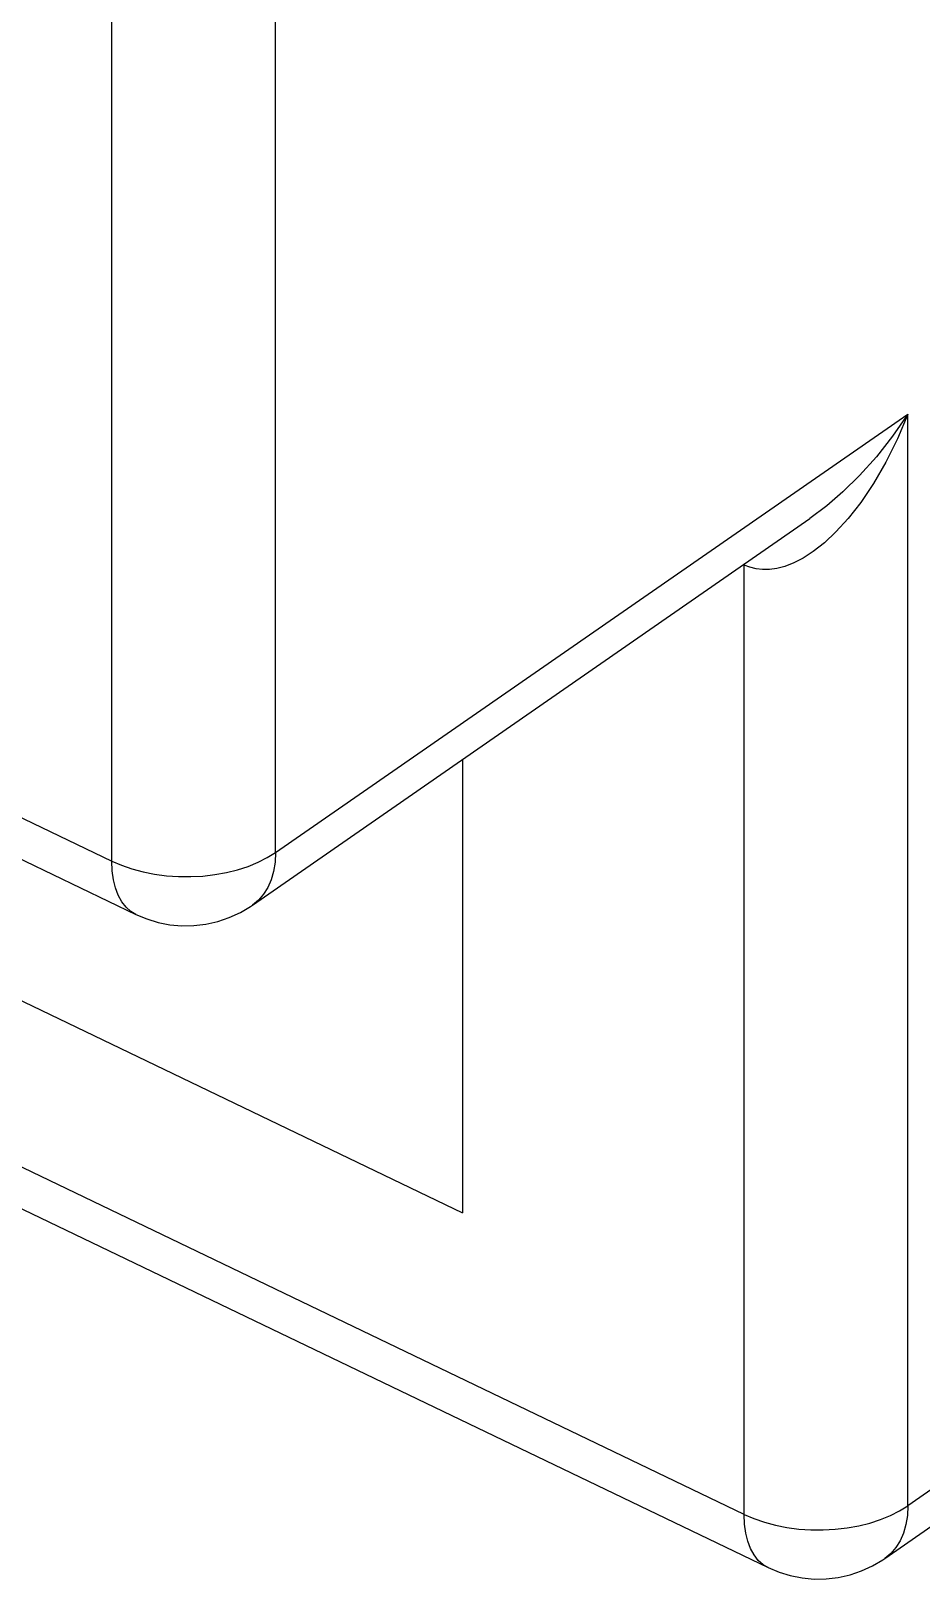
# Model space of a CAD drawing. Extents: x 0 to 420, y 0 to 297.
# Drawn here: x 203.96 to 211.61, y 110.94 to 124.26 of the extents above; entities that cross this region are included whole.
import ezdxf

# ---------------------------------------------------------------- set-up
doc = ezdxf.new("R2010")
doc.units = 0
doc.header["$LTSCALE"] = 23.1
doc.layers.add('40000_ISO', color=7, linetype='CONTINUOUS')

msp = doc.modelspace()

# ---------------------------------------------------------------- linework, layer by layer
at = {"layer": '40000_ISO', "color": 7, "linetype": 'CONTINUOUS'}
for p, q in [((204.65, 117.116), (204.65, 152.225)), ((206.059, 117.19), (206.059, 152.3)), ((151.239, 142.789), (204.65, 117.116)), ((151.446, 142.332), (204.857, 116.658)), ((210.089, 111.497), (156.678, 137.171)), ((156.884, 136.713), (210.296, 111.04)), ((191.53, 121.847), (207.668, 114.09)), ((206.059, 117.19), (211.497, 120.961)), ((211.497, 120.961), (211.366, 120.772)), ((211.497, 120.961), (211.408, 120.747)), ((211.497, 111.572), (211.497, 120.961)), ((211.366, 120.772), (211.226, 120.594)), ((211.408, 120.747), (211.308, 120.546)), ((211.226, 120.594), (211.082, 120.433)), ((211.308, 120.546), (211.202, 120.363)), ((211.082, 120.433), (210.938, 120.292)), ((211.202, 120.363), (211.093, 120.201)), ((210.938, 120.292), (210.799, 120.171)), ((210.799, 120.171), (210.655, 120.062)), ((211.093, 120.201), (210.984, 120.063)), ((205.86, 116.738), (210.655, 120.063)), ((210.984, 120.063), (210.879, 119.947)), ((210.779, 119.853), (210.684, 119.779)), ((210.879, 119.947), (210.779, 119.853)), ((210.596, 119.722), (210.515, 119.68)), ((210.684, 119.779), (210.596, 119.722)), ((210.089, 119.662), (210.082, 119.666)), ((210.089, 119.67), (210.089, 119.662)), ((210.138, 119.643), (210.089, 119.662)), ((210.089, 111.497), (210.089, 119.662)), ((210.191, 119.629), (210.138, 119.643)), ((210.247, 119.623), (210.191, 119.629)), ((210.306, 119.623), (210.247, 119.623)), ((210.371, 119.632), (210.306, 119.623)), ((210.44, 119.651), (210.371, 119.632)), ((210.515, 119.68), (210.44, 119.651)), ((222.567, 119.248), (211.497, 111.572)), ((211.299, 111.119), (221.724, 118.349)), ((207.668, 117.992), (207.668, 114.09)), ((205.988, 117.146), (206.059, 117.19)), ((206.059, 117.19), (206.055, 117.107)), ((204.65, 117.116), (204.734, 117.08)), ((204.654, 117.033), (204.65, 117.116)), ((204.664, 116.956), (204.654, 117.033)), ((204.734, 117.08), (204.824, 117.049)), ((204.824, 117.049), (204.919, 117.023)), ((205.636, 117.018), (205.732, 117.041)), ((205.732, 117.041), (205.823, 117.071)), ((205.823, 117.071), (205.909, 117.106)), ((205.909, 117.106), (205.988, 117.146)), ((206.042, 117.028), (206.021, 116.956)), ((206.055, 117.107), (206.042, 117.028)), ((204.682, 116.885), (204.664, 116.956)), ((204.919, 117.023), (205.018, 117.004)), ((205.018, 117.004), (205.12, 116.99)), ((205.12, 116.99), (205.224, 116.983)), ((205.224, 116.983), (205.329, 116.983)), ((205.329, 116.983), (205.433, 116.988)), ((205.433, 116.988), (205.536, 117)), ((205.536, 117), (205.636, 117.018)), ((206.021, 116.956), (205.992, 116.89)), ((204.706, 116.822), (204.682, 116.885)), ((204.736, 116.767), (204.706, 116.822)), ((204.773, 116.721), (204.736, 116.767)), ((205.912, 116.781), (205.86, 116.738)), ((205.956, 116.831), (205.912, 116.781)), ((205.992, 116.89), (205.956, 116.831)), ((204.815, 116.683), (204.773, 116.721)), ((204.857, 116.658), (204.815, 116.683)), ((204.857, 116.658), (204.951, 116.619)), ((205.562, 116.597), (205.66, 116.63)), ((205.66, 116.63), (205.756, 116.674)), ((205.756, 116.674), (205.844, 116.727)), ((205.844, 116.727), (205.86, 116.738)), ((204.951, 116.619), (205.048, 116.589)), ((205.048, 116.589), (205.15, 116.569)), ((205.15, 116.569), (205.252, 116.56)), ((205.252, 116.56), (205.357, 116.562)), ((205.357, 116.562), (205.46, 116.574)), ((205.46, 116.574), (205.562, 116.597)), ((211.426, 111.527), (211.497, 111.572)), ((211.497, 111.572), (211.493, 111.488)), ((210.089, 111.497), (210.173, 111.461)), ((210.093, 111.414), (210.089, 111.497)), ((210.173, 111.461), (210.263, 111.43)), ((211.171, 111.423), (211.262, 111.453)), ((211.262, 111.453), (211.348, 111.487)), ((211.348, 111.487), (211.426, 111.527)), ((211.493, 111.488), (211.481, 111.41)), ((210.103, 111.337), (210.093, 111.414)), ((210.12, 111.267), (210.103, 111.337)), ((210.263, 111.43), (210.358, 111.405)), ((210.358, 111.405), (210.457, 111.385)), ((210.457, 111.385), (210.559, 111.372)), ((210.559, 111.372), (210.663, 111.365)), ((210.663, 111.365), (210.768, 111.364)), ((210.768, 111.364), (210.872, 111.37)), ((210.872, 111.37), (210.975, 111.381)), ((210.975, 111.381), (211.075, 111.399)), ((211.075, 111.399), (211.171, 111.423)), ((211.46, 111.337), (211.431, 111.271)), ((211.481, 111.41), (211.46, 111.337)), ((210.144, 111.204), (210.12, 111.267)), ((210.175, 111.149), (210.144, 111.204)), ((211.394, 111.213), (211.351, 111.162)), ((211.431, 111.271), (211.394, 111.213)), ((210.211, 111.102), (210.175, 111.149)), ((210.253, 111.065), (210.211, 111.102)), ((210.296, 111.04), (210.253, 111.065)), ((210.296, 111.04), (210.389, 111)), ((211.099, 111.012), (211.194, 111.056)), ((211.194, 111.056), (211.283, 111.108)), ((211.283, 111.108), (211.299, 111.119)), ((211.351, 111.162), (211.299, 111.119)), ((210.389, 111), (210.486, 110.971)), ((210.486, 110.971), (210.588, 110.951)), ((210.588, 110.951), (210.691, 110.942)), ((210.691, 110.942), (210.795, 110.943)), ((210.795, 110.943), (210.898, 110.955)), ((210.898, 110.955), (211, 110.979)), ((211, 110.979), (211.099, 111.012))]:
    msp.add_line(p, q, dxfattribs=at)

doc.saveas('drawing.dxf')
